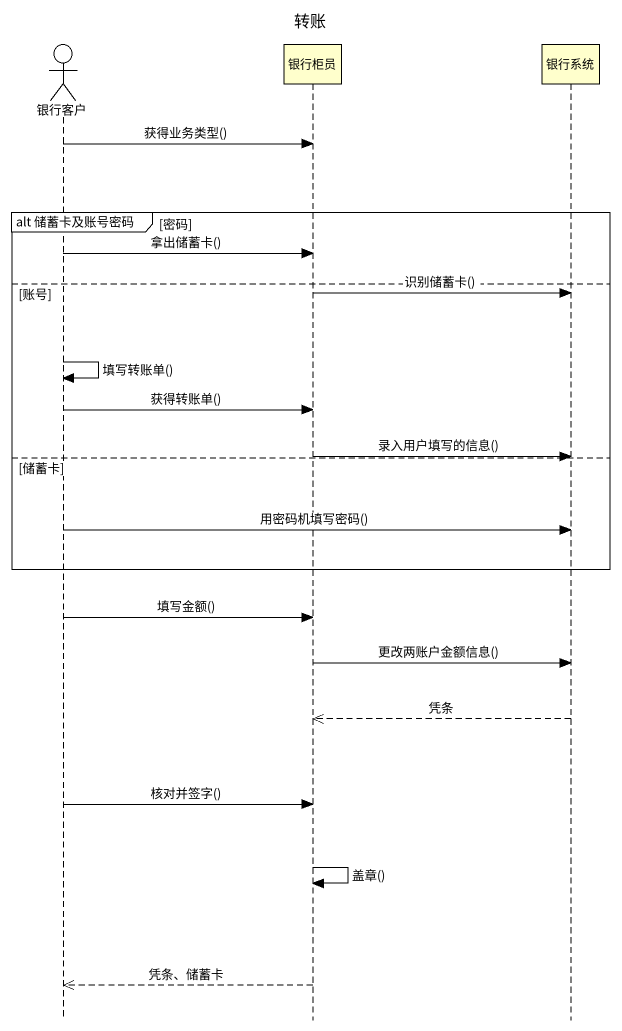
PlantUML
@startuml
title 转账
hide footbox
actor 银行客户
participant 银行柜员
participant 银行系统

银行客户 -> 银行柜员 : 获得业务类型()
group alt 储蓄卡及账号密码 [密码]
  银行客户 -> 银行柜员 : 拿出储蓄卡()
else 账号
  银行柜员 -> 银行系统 : 识别储蓄卡()
  银行客户 -> 银行客户 : 填写转账单()
  银行客户 -> 银行柜员 : 获得转账单()
  银行柜员 -> 银行系统 : 录入用户填写的信息()
else 储蓄卡
  银行客户 -> 银行系统 : 用密码机填写密码()
end
银行客户 -> 银行柜员 : 填写金额()
银行柜员 -> 银行系统 : 更改两账户金额信息()
银行系统 -->> 银行柜员 : 凭条
银行客户 -> 银行柜员 : 核对并签字()
银行柜员 -> 银行柜员 : 盖章()
银行柜员 -->> 银行客户 : 凭条、储蓄卡
@enduml
